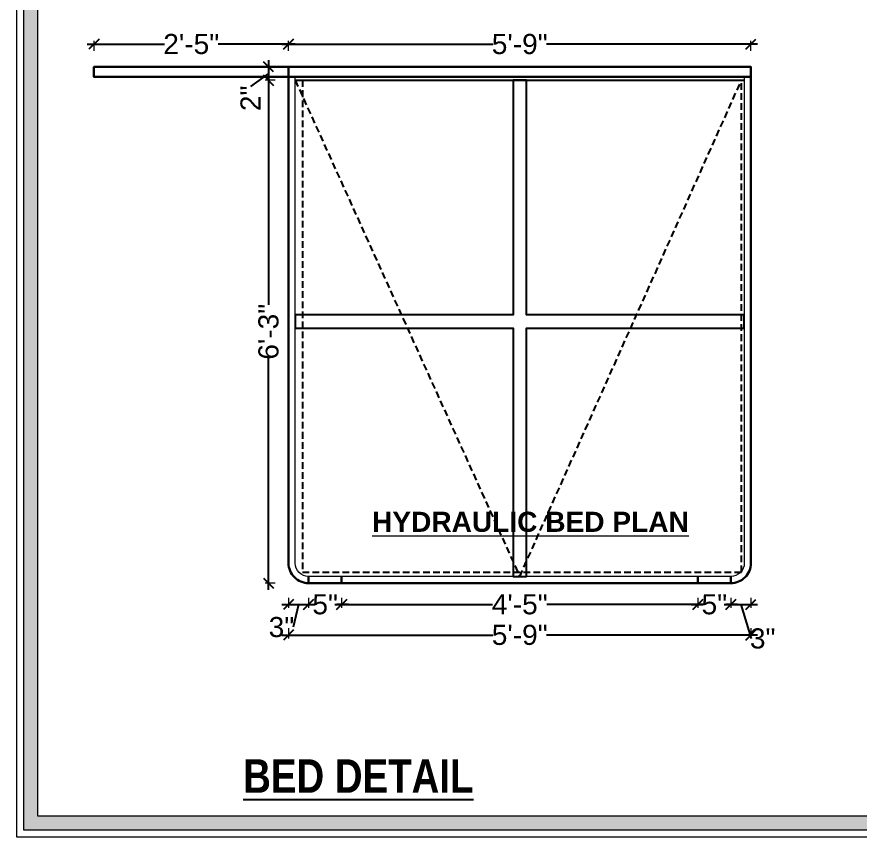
# Model space of a CAD drawing. Header units: millimetres. Extents: x 56222 to 3066687, y -650199 to -121287.
# Drawn here: x 131777.9 to 131903.8, y -183437.9 to -183315.4 of the extents above; entities that cross this region are included whole.
import ezdxf

# ---------------------------------------------------------------- set-up
doc = ezdxf.new("R2010")
doc.units = ezdxf.units.MM
doc.header["$MEASUREMENT"] = 0
doc.header["$PDMODE"] = 35
doc.linetypes.add('00 . GROUND FLOOR$0$DASHED', pattern=[0.75, 0.5, -0.25])
doc.linetypes.add('DASHEDX2', pattern=[1.5, 1, -0.5])
doc.layers.get('Defpoints').update_dxf_attribs({"color": 220})
for name, color, linetype, lineweight in [('$TD_AUDIT_GENERATED_(A0BDF17)', 32, 'Continuous', 30), ('DIM.', 250, 'Continuous', 13), ('Dimension', 10, 'DASHEDX2', 20), ('FURNITURE', 32, 'Continuous', 9), ('Labelling', 1, 'Continuous', 25), ('wall', 7, 'Continuous', 30)]:
    doc.layers.add(name, color=color, linetype=linetype, lineweight=lineweight)
doc.styles.add('Arial', font='arial.ttf')
doc.styles.get("Standard").update_dxf_attribs({"font": 'arial.ttf', "height": 6})
doc.styles.add('style4', font='ARIALN.TTF')
doc.dimstyles.new('Archana', dxfattribs={"dimtxt": 3, "dimasz": 1.5, "dimexe": 0.5, "dimexo": 0.5, "dimgap": 0, "dimtad": 0, "dimzin": 0, "dimdsep": 46, "dimlunit": 4, "dimtxsty": 'Arial', "dimblk": 'OBLIQUE', "dimcen": 0, "dimdle": 1, "dimclrd": 1, "dimclre": 1, "dimclrt": 5, "dimadec": 0, "dimazin": 0, "dimtfac": 1, "dimtofl": 0, "dimtmove": 1, "dimatfit": 3, "dimfxl": 1, "dimfxlon": 1, "dimtolj": 1, "dimtzin": 0, "dimlwd": 25, "dimlwe": -1, "dimarcsym": 0})

# ---------------------------------------------------------------- blocks, each defined once
blk = doc.blocks.new('_Oblique')
at = {"layer": 'wall', "color": 0, "lineweight": -2}
blk.add_line((-0.5, -0.5), (0.5, 0.5), dxfattribs=at)
blk = doc.blocks.new('*D827')
at = {"layer": 'Defpoints', "color": 0, "lineweight": 30, "transparency": 16777216}
for p in [(131818.47, -183324.88), (131815.49, -183399.94), (131831.76, -183399.94)]:
    blk.add_point(p, dxfattribs=at)
at = {"layer": 'FURNITURE', "color": 1, "transparency": 16777216}
for p, q in [((131816.49, -183324.88), (131814.99, -183324.88)), ((131816.49, -183399.94), (131814.99, -183399.94))]:
    blk.add_line(p, q, dxfattribs=at)
at = {"layer": 'FURNITURE', "color": 1, "lineweight": 25, "transparency": 16777216}
for p, q in [((131815.49, -183323.88), (131815.49, -183358.41)), ((131815.49, -183400.94), (131815.49, -183366.41))]:
    blk.add_line(p, q, dxfattribs=at)
at = {"layer": 'FURNITURE', "color": 1, "lineweight": 25, "transparency": 16777216, "xscale": 1.5, "yscale": 1.5, "zscale": 1.5}
for p, rotation in [((131815.49, -183324.88), 90), ((131815.49, -183399.94), 270)]:
    blk.add_blockref('_Oblique', p, dxfattribs=dict(at, rotation=rotation))
at = {"layer": 'FURNITURE', "color": 5, "lineweight": 30, "transparency": 16777216, "insert": (131815.49, -183362.41), "char_height": 3, "attachment_point": 5, "rotation": 90, "style": 'Arial'}
blk.add_mtext('\\A1;6\'-3"', dxfattribs=at)
blk = doc.blocks.new('*D828')
at = {"layer": 'Defpoints', "color": 0, "lineweight": 30, "transparency": 16777216}
for p in [(131818.47, -183393.95), (131821.47, -183399.94, 0), (131821.47, -183403.11)]:
    blk.add_point(p, dxfattribs=at)
at = {"layer": 'FURNITURE', "color": 1, "transparency": 16777216}
for p, q in [((131818.47, -183402.11), (131818.47, -183403.61)), ((131821.47, -183402.11), (131821.47, -183403.61))]:
    blk.add_line(p, q, dxfattribs=at)
at = {"layer": 'FURNITURE', "color": 1, "lineweight": 25, "transparency": 16777216}
for p, q in [((131817.47, -183403.11), (131822.47, -183403.11)), ((131819.97, -183403.11), (131819.15, -183406.51))]:
    blk.add_line(p, q, dxfattribs=at)
at = {"layer": 'FURNITURE', "color": 1, "lineweight": 25, "transparency": 16777216, "xscale": 1.5, "yscale": 1.5, "zscale": 1.5, "rotation": 180}
blk.add_blockref('_Oblique', (131818.47, -183403.11), dxfattribs=at)
at = {"layer": 'FURNITURE', "color": 1, "lineweight": 25, "transparency": 16777216, "xscale": 1.5, "yscale": 1.5, "zscale": 1.5}
blk.add_blockref('_Oblique', (131821.47, -183403.11), dxfattribs=at)
at = {"layer": 'FURNITURE', "color": 5, "lineweight": 30, "transparency": 16777216, "insert": (131817.42, -183406.51), "char_height": 3, "attachment_point": 5, "style": 'Arial'}
blk.add_mtext('\\A1;3"', dxfattribs=at)
blk = doc.blocks.new('*D829')
at = {"layer": 'Defpoints', "color": 0, "lineweight": 30, "transparency": 16777216}
for p in [(131818.47, -183322.88), (131815.49, -183324.88), (131819.47, -183324.88)]:
    blk.add_point(p, dxfattribs=at)
at = {"layer": 'FURNITURE', "color": 1, "lineweight": 25, "transparency": 16777216}
for p, q in [((131815.49, -183321.88), (131815.49, -183325.88)), ((131815.49, -183323.88), (131812.8, -183325.82))]:
    blk.add_line(p, q, dxfattribs=at)
at = {"layer": 'FURNITURE', "color": 1, "transparency": 16777216}
for p, q in [((131816.49, -183322.88), (131814.99, -183322.88)), ((131816.49, -183324.88), (131814.99, -183324.88))]:
    blk.add_line(p, q, dxfattribs=at)
at = {"layer": 'FURNITURE', "color": 1, "lineweight": 25, "transparency": 16777216, "xscale": 1.5, "yscale": 1.5, "zscale": 1.5}
for p, rotation in [((131815.49, -183322.88), 90), ((131815.49, -183324.88), 270)]:
    blk.add_blockref('_Oblique', p, dxfattribs=dict(at, rotation=rotation))
at = {"layer": 'FURNITURE', "color": 5, "lineweight": 30, "transparency": 16777216, "insert": (131812.8, -183327.57), "char_height": 3, "attachment_point": 5, "rotation": 90, "style": 'Arial'}
blk.add_mtext('\\A1;2"', dxfattribs=at)
blk = doc.blocks.new('*D803')
at = {"layer": 'Defpoints', "color": 0, "lineweight": 30, "transparency": 16777216}
for p in [(131818.47, -183319.48), (131789.45, -183324.38), (131818.47, -183324.38)]:
    blk.add_point(p, dxfattribs=at)
at = {"layer": 'FURNITURE', "color": 1, "lineweight": 25, "transparency": 16777216}
for p, q in [((131788.45, -183319.48), (131799.95, -183319.48)), ((131819.47, -183319.48), (131807.97, -183319.48))]:
    blk.add_line(p, q, dxfattribs=at)
at = {"layer": 'FURNITURE', "color": 1, "transparency": 16777216}
for p, q in [((131789.45, -183320.48), (131789.45, -183318.98)), ((131818.47, -183320.48), (131818.47, -183318.98))]:
    blk.add_line(p, q, dxfattribs=at)
at = {"layer": 'FURNITURE', "color": 1, "lineweight": 25, "transparency": 16777216, "xscale": 1.5, "yscale": 1.5, "zscale": 1.5, "rotation": 180}
blk.add_blockref('_Oblique', (131789.45, -183319.48), dxfattribs=at)
at = {"layer": 'FURNITURE', "color": 1, "lineweight": 25, "transparency": 16777216, "xscale": 1.5, "yscale": 1.5, "zscale": 1.5}
blk.add_blockref('_Oblique', (131818.47, -183319.48), dxfattribs=at)
at = {"layer": 'FURNITURE', "color": 5, "lineweight": 30, "transparency": 16777216, "insert": (131803.96, -183319.48), "char_height": 3, "attachment_point": 5, "style": 'Arial'}
blk.add_mtext('\\A1;2\'-5"', dxfattribs=at)
blk = doc.blocks.new('*D804')
at = {"layer": 'Defpoints', "color": 0, "lineweight": 30, "transparency": 16777216}
for p in [(131887.47, -183319.48), (131818.47, -183322.88), (131887.47, -183322.88)]:
    blk.add_point(p, dxfattribs=at)
at = {"layer": 'FURNITURE', "color": 1, "lineweight": 25, "transparency": 16777216}
for p, q in [((131817.47, -183319.48), (131848.98, -183319.48)), ((131888.47, -183319.48), (131856.96, -183319.48))]:
    blk.add_line(p, q, dxfattribs=at)
at = {"layer": 'FURNITURE', "color": 1, "transparency": 16777216}
for p, q in [((131818.47, -183320.48), (131818.47, -183318.98)), ((131887.47, -183320.48), (131887.47, -183318.98))]:
    blk.add_line(p, q, dxfattribs=at)
at = {"layer": 'FURNITURE', "color": 1, "lineweight": 25, "transparency": 16777216, "xscale": 1.5, "yscale": 1.5, "zscale": 1.5, "rotation": 180}
blk.add_blockref('_Oblique', (131818.47, -183319.48), dxfattribs=at)
at = {"layer": 'FURNITURE', "color": 1, "lineweight": 25, "transparency": 16777216, "xscale": 1.5, "yscale": 1.5, "zscale": 1.5}
blk.add_blockref('_Oblique', (131887.47, -183319.48), dxfattribs=at)
at = {"layer": 'FURNITURE', "color": 5, "lineweight": 30, "transparency": 16777216, "insert": (131852.97, -183319.48), "char_height": 3, "attachment_point": 5, "style": 'Arial'}
blk.add_mtext('\\A1;5\'-9"', dxfattribs=at)
blk = doc.blocks.new('*D805')
at = {"layer": 'Defpoints', "color": 0, "lineweight": 30, "transparency": 16777216}
for p in [(131821.47, -183399.94, 0), (131826.4, -183399.94), (131826.4, -183403.11)]:
    blk.add_point(p, dxfattribs=at)
at = {"layer": 'FURNITURE', "color": 1, "transparency": 16777216}
for p, q in [((131821.47, -183402.11), (131821.47, -183403.61)), ((131826.4, -183402.11), (131826.4, -183403.61))]:
    blk.add_line(p, q, dxfattribs=at)
at = {"layer": 'FURNITURE', "color": 1, "lineweight": 25, "transparency": 16777216}
for p, q in [((131820.47, -183403.11), (131822.21, -183403.11)), ((131827.4, -183403.11), (131825.66, -183403.11))]:
    blk.add_line(p, q, dxfattribs=at)
at = {"layer": 'FURNITURE', "color": 1, "lineweight": 25, "transparency": 16777216, "xscale": 1.5, "yscale": 1.5, "zscale": 1.5, "rotation": 180}
blk.add_blockref('_Oblique', (131821.47, -183403.11), dxfattribs=at)
at = {"layer": 'FURNITURE', "color": 1, "lineweight": 25, "transparency": 16777216, "xscale": 1.5, "yscale": 1.5, "zscale": 1.5}
blk.add_blockref('_Oblique', (131826.4, -183403.11), dxfattribs=at)
at = {"layer": 'FURNITURE', "color": 5, "lineweight": 30, "transparency": 16777216, "insert": (131823.94, -183403.11), "char_height": 3, "attachment_point": 5, "style": 'Arial'}
blk.add_mtext('\\A1;5"', dxfattribs=at)
blk = doc.blocks.new('*D806')
at = {"layer": 'Defpoints', "color": 0, "lineweight": 30, "transparency": 16777216}
for p in [(131826.4, -183399.94), (131879.54, -183399.94, 0), (131879.54, -183403.11)]:
    blk.add_point(p, dxfattribs=at)
at = {"layer": 'FURNITURE', "color": 1, "transparency": 16777216}
for p, q in [((131826.4, -183402.11), (131826.4, -183403.61)), ((131879.54, -183402.11), (131879.54, -183403.61))]:
    blk.add_line(p, q, dxfattribs=at)
at = {"layer": 'FURNITURE', "color": 1, "lineweight": 25, "transparency": 16777216}
for p, q in [((131825.4, -183403.11), (131848.92, -183403.11)), ((131880.54, -183403.11), (131857.02, -183403.11))]:
    blk.add_line(p, q, dxfattribs=at)
at = {"layer": 'FURNITURE', "color": 1, "lineweight": 25, "transparency": 16777216, "xscale": 1.5, "yscale": 1.5, "zscale": 1.5, "rotation": 180}
blk.add_blockref('_Oblique', (131826.4, -183403.11), dxfattribs=at)
at = {"layer": 'FURNITURE', "color": 1, "lineweight": 25, "transparency": 16777216, "xscale": 1.5, "yscale": 1.5, "zscale": 1.5}
blk.add_blockref('_Oblique', (131879.54, -183403.11), dxfattribs=at)
at = {"layer": 'FURNITURE', "color": 5, "lineweight": 30, "transparency": 16777216, "insert": (131852.97, -183403.11), "char_height": 3, "attachment_point": 5, "style": 'Arial'}
blk.add_mtext('\\A1;4\'-5"', dxfattribs=at)
blk = doc.blocks.new('*D807')
at = {"layer": 'Defpoints', "color": 0, "lineweight": 30, "transparency": 16777216}
for p in [(131879.54, -183399.94, 0), (131884.47, -183399.94), (131884.47, -183403.11)]:
    blk.add_point(p, dxfattribs=at)
at = {"layer": 'FURNITURE', "color": 1, "transparency": 16777216}
for p, q in [((131879.54, -183402.11), (131879.54, -183403.61)), ((131884.47, -183402.11), (131884.47, -183403.61))]:
    blk.add_line(p, q, dxfattribs=at)
at = {"layer": 'FURNITURE', "color": 1, "lineweight": 25, "transparency": 16777216}
for p, q in [((131878.54, -183403.11), (131880.28, -183403.11)), ((131885.47, -183403.11), (131883.73, -183403.11))]:
    blk.add_line(p, q, dxfattribs=at)
at = {"layer": 'FURNITURE', "color": 1, "lineweight": 25, "transparency": 16777216, "xscale": 1.5, "yscale": 1.5, "zscale": 1.5, "rotation": 180}
blk.add_blockref('_Oblique', (131879.54, -183403.11), dxfattribs=at)
at = {"layer": 'FURNITURE', "color": 1, "lineweight": 25, "transparency": 16777216, "xscale": 1.5, "yscale": 1.5, "zscale": 1.5}
blk.add_blockref('_Oblique', (131884.47, -183403.11), dxfattribs=at)
at = {"layer": 'FURNITURE', "color": 5, "lineweight": 30, "transparency": 16777216, "insert": (131882.01, -183403.11), "char_height": 3, "attachment_point": 5, "style": 'Arial'}
blk.add_mtext('\\A1;5"', dxfattribs=at)
blk = doc.blocks.new('*D808')
at = {"layer": 'Defpoints', "color": 0, "lineweight": 30, "transparency": 16777216}
for p in [(131887.47, -183395.31), (131884.47, -183399.94), (131887.47, -183403.11)]:
    blk.add_point(p, dxfattribs=at)
at = {"layer": 'FURNITURE', "color": 1, "transparency": 16777216}
for p, q in [((131884.47, -183402.11), (131884.47, -183403.61)), ((131887.47, -183402.11), (131887.47, -183403.61))]:
    blk.add_line(p, q, dxfattribs=at)
at = {"layer": 'FURNITURE', "color": 1, "lineweight": 25, "transparency": 16777216}
for p, q in [((131883.47, -183403.11), (131888.47, -183403.11)), ((131885.97, -183403.11), (131887.5, -183408.21))]:
    blk.add_line(p, q, dxfattribs=at)
at = {"layer": 'FURNITURE', "color": 1, "lineweight": 25, "transparency": 16777216, "xscale": 1.5, "yscale": 1.5, "zscale": 1.5, "rotation": 180}
blk.add_blockref('_Oblique', (131884.47, -183403.11), dxfattribs=at)
at = {"layer": 'FURNITURE', "color": 1, "lineweight": 25, "transparency": 16777216, "xscale": 1.5, "yscale": 1.5, "zscale": 1.5}
blk.add_blockref('_Oblique', (131887.47, -183403.11), dxfattribs=at)
at = {"layer": 'FURNITURE', "color": 5, "lineweight": 30, "transparency": 16777216, "insert": (131889.22, -183408.21), "char_height": 3, "attachment_point": 5, "style": 'Arial'}
blk.add_mtext('\\A1;3"', dxfattribs=at)
blk = doc.blocks.new('*D809')
at = {"layer": 'Defpoints', "color": 0, "lineweight": 30, "transparency": 16777216}
for p in [(131887.47, -183391.35), (131818.47, -183395.59), (131887.47, -183407.68)]:
    blk.add_point(p, dxfattribs=at)
at = {"layer": 'FURNITURE', "color": 1, "transparency": 16777216}
for p, q in [((131818.47, -183406.68), (131818.47, -183408.18)), ((131887.47, -183406.68), (131887.47, -183408.18))]:
    blk.add_line(p, q, dxfattribs=at)
at = {"layer": 'FURNITURE', "color": 1, "lineweight": 25, "transparency": 16777216}
for p, q in [((131817.47, -183407.68), (131848.98, -183407.68)), ((131888.47, -183407.68), (131856.96, -183407.68))]:
    blk.add_line(p, q, dxfattribs=at)
at = {"layer": 'FURNITURE', "color": 1, "lineweight": 25, "transparency": 16777216, "xscale": 1.5, "yscale": 1.5, "zscale": 1.5, "rotation": 180}
blk.add_blockref('_Oblique', (131818.47, -183407.68), dxfattribs=at)
at = {"layer": 'FURNITURE', "color": 1, "lineweight": 25, "transparency": 16777216, "xscale": 1.5, "yscale": 1.5, "zscale": 1.5}
blk.add_blockref('_Oblique', (131887.47, -183407.68), dxfattribs=at)
at = {"layer": 'FURNITURE', "color": 5, "lineweight": 30, "transparency": 16777216, "insert": (131852.97, -183407.68), "char_height": 3, "attachment_point": 5, "style": 'Arial'}
blk.add_mtext('\\A1;5\'-9"', dxfattribs=at)

msp = doc.modelspace()

# ---------------------------------------------------------------- hatches: boundary and pattern name
at = {"layer": 'Dimension', "linetype": 'Continuous', "true_color": 0xd39e00}
h = msp.add_hatch(color=42, dxfattribs=at)
h.paths.add_polyline_path([(131778.981, -183228.11), (131778.981, -183436.814), (132075.488, -183436.814), (132075.488, -183228.11)])
h.paths.add_polyline_path([(131781.062, -183434.733), (132073.407, -183434.733), (132073.407, -183230.191), (131781.062, -183230.191)], flags=16)

# ---------------------------------------------------------------- linework, layer by layer
at = {"layer": '$TD_AUDIT_GENERATED_(A0BDF17)', "linetype": '00 . GROUND FLOOR$0$DASHED', "lineweight": 25, "ltscale": 2}
for p, q in [((131819.471, -183324.875), (131852.971, -183398.944)), ((131852.971, -183398.944), (131886.048, -183324.875, 0))]:
    msp.add_line(p, q, dxfattribs=at)
at = {"layer": '$TD_AUDIT_GENERATED_(A0BDF17)', "linetype": '00 . GROUND FLOOR$0$DASHED', "lineweight": 25, "ltscale": 2, "elevation": 0}
msp.add_lwpolyline([(131820.539, -183324.875), (131820.539, -183398.295), (131886.048, -183398.294), (131886.048, -183324.874)], dxfattribs=at)
at = {"layer": 'Dimension', "color": 42, "linetype": 'Continuous', "true_color": 0xd39e00}
for points in [[(131777.94, -183227.069), (132076.528, -183227.069), (132076.528, -183437.854), (131777.94, -183437.854)], [(131778.981, -183228.11), (132075.488, -183228.11), (132075.488, -183436.814), (131778.981, -183436.814)], [(131781.062, -183230.191), (132073.407, -183230.191), (132073.407, -183434.733), (131781.062, -183434.733)]]:
    msp.add_lwpolyline(points, close=True, dxfattribs=at)
at = {"layer": 'FURNITURE', "lineweight": 25}
msp.add_line((131819.471, -183324.875), (131886.471, -183324.875), dxfattribs=at)
at = {"layer": 'FURNITURE', "lineweight": 30}
for p, q in [((131821.471, -183399.944, 0), (131821.471, -183398.944)), ((131826.4, -183399.944), (131826.4, -183398.944)), ((131879.542, -183399.944, 0), (131879.542, -183398.944)), ((131884.471, -183399.944), (131884.471, -183398.944))]:
    msp.add_line(p, q, dxfattribs=at)
msp.add_lwpolyline([(131887.471, -183324.375), (131789.447, -183324.375), (131789.447, -183322.875), (131887.471, -183322.875)], close=True, dxfattribs=at)
msp.add_lwpolyline([(131884.471, -183399.944), (131821.471, -183399.944, -0.4142136), (131818.471, -183396.944), (131818.471, -183322.875), (131887.471, -183322.875), (131887.471, -183396.944, -0.4142136)], format="xyb", close=True, dxfattribs=at)
at = {"layer": 'FURNITURE'}
msp.add_lwpolyline([(131884.471, -183398.944), (131821.471, -183398.944, -0.4142136), (131819.471, -183396.944), (131819.471, -183324.375), (131886.471, -183324.375), (131886.471, -183396.944, -0.4142136)], format="xyb", close=True, dxfattribs=at)
at = {"layer": 'FURNITURE', "lineweight": 25, "elevation": 0}
msp.add_lwpolyline([(131853.971, -183398.944), (131853.971, -183361.875), (131886.471, -183361.875), (131886.471, -183359.875), (131853.971, -183359.875), (131853.971, -183324.875), (131851.971, -183324.875), (131851.971, -183359.875), (131819.471, -183359.875), (131819.471, -183361.875), (131851.971, -183361.875), (131851.971, -183398.944)], close=True, dxfattribs=at)

# ---------------------------------------------------------------- texts
at = {"layer": 'DIM.', "color": 1, "insert": (131830.937, -183389.282), "char_height": 3, "attachment_point": 1}
msp.add_mtext_dynamic_manual_height_columns('{\\fArial|b1|i0|c0|p34;\\LHYDRAULIC BED PLAN }', width=111.55884, gutter_width=1, heights=[0], dxfattribs=at)
at = {"layer": 'Labelling', "color": 251, "true_color": 0x636466, "insert": (131828.883, -183428.73), "char_height": 5, "attachment_point": 5, "style": 'style4'}
msp.add_mtext_dynamic_manual_height_columns('{\\fArial Narrow|b1|i0|c0|p34;\\LBED DETAIL}', width=79.10806, gutter_width=1, heights=[0], dxfattribs=at)

# ---------------------------------------------------------------- dimensions: what is measured, and where the dimension line sits
at = {"layer": 'FURNITURE', "lineweight": 30}
for base, p1, p2, picture, middle in [((131818.471, -183319.485), (131789.447, -183324.375), (131818.471, -183324.375), '*D803', (131803.959, -183319.485)), ((131887.471, -183319.485), (131818.471, -183322.875), (131887.471, -183322.875), '*D804', (131852.971, -183319.485)), ((131887.471, -183407.678), (131818.471, -183395.592), (131887.471, -183391.349), '*D809', (131852.971, -183407.678)), ((131887.471, -183403.109), (131884.471, -183399.944), (131887.471, -183395.311), '*D808', (131887.501, -183408.207)), ((131826.4, -183403.109), (131821.471, -183399.944, 0), (131826.4, -183399.944), '*D805', (131823.936, -183403.109)), ((131884.471, -183403.109), (131879.542, -183399.944, 0), (131884.471, -183399.944), '*D807', (131882.007, -183403.109))]:
    dim = msp.add_linear_dim(base=base, p1=p1, p2=p2, dimstyle='Archana', dxfattribs=at)
    dim.commit()
    dim.dimension.update_dxf_attribs({"geometry": picture, "text_midpoint": middle})
dim = msp.add_linear_dim(base=(131815.488, -183324.875), p1=(131818.471, -183322.875), p2=(131819.471, -183324.875), angle=90, dimstyle='Archana', override={"dimdec": 0}, dxfattribs=at)
dim.commit()
dim.dimension.update_dxf_attribs({"geometry": '*D829', "text_midpoint": (131812.797, -183325.818), "dimtype": 160})
dim = msp.add_linear_dim(base=(131815.488, -183399.944), p1=(131818.471, -183324.875), p2=(131831.761, -183399.944), angle=90, dimstyle='Archana', dxfattribs=at)
dim.commit()
dim.dimension.update_dxf_attribs({"geometry": '*D827', "text_midpoint": (131815.488, -183362.41)})
dim = msp.add_linear_dim(base=(131821.471, -183403.109), p1=(131818.471, -183393.955), p2=(131821.471, -183399.944, 0), dimstyle='Archana', dxfattribs=at)
dim.commit()
dim.dimension.update_dxf_attribs({"geometry": '*D828', "text_midpoint": (131819.145, -183406.514), "dimtype": 160})
dim = msp.add_linear_dim(base=(131879.542, -183403.109), p1=(131826.4, -183399.944), p2=(131879.542, -183399.944, 0), dimstyle='Archana', override={"dimdec": 0}, dxfattribs=at)
dim.commit()
dim.dimension.update_dxf_attribs({"geometry": '*D806', "text_midpoint": (131852.971, -183403.109)})

doc.saveas('drawing.dxf')
